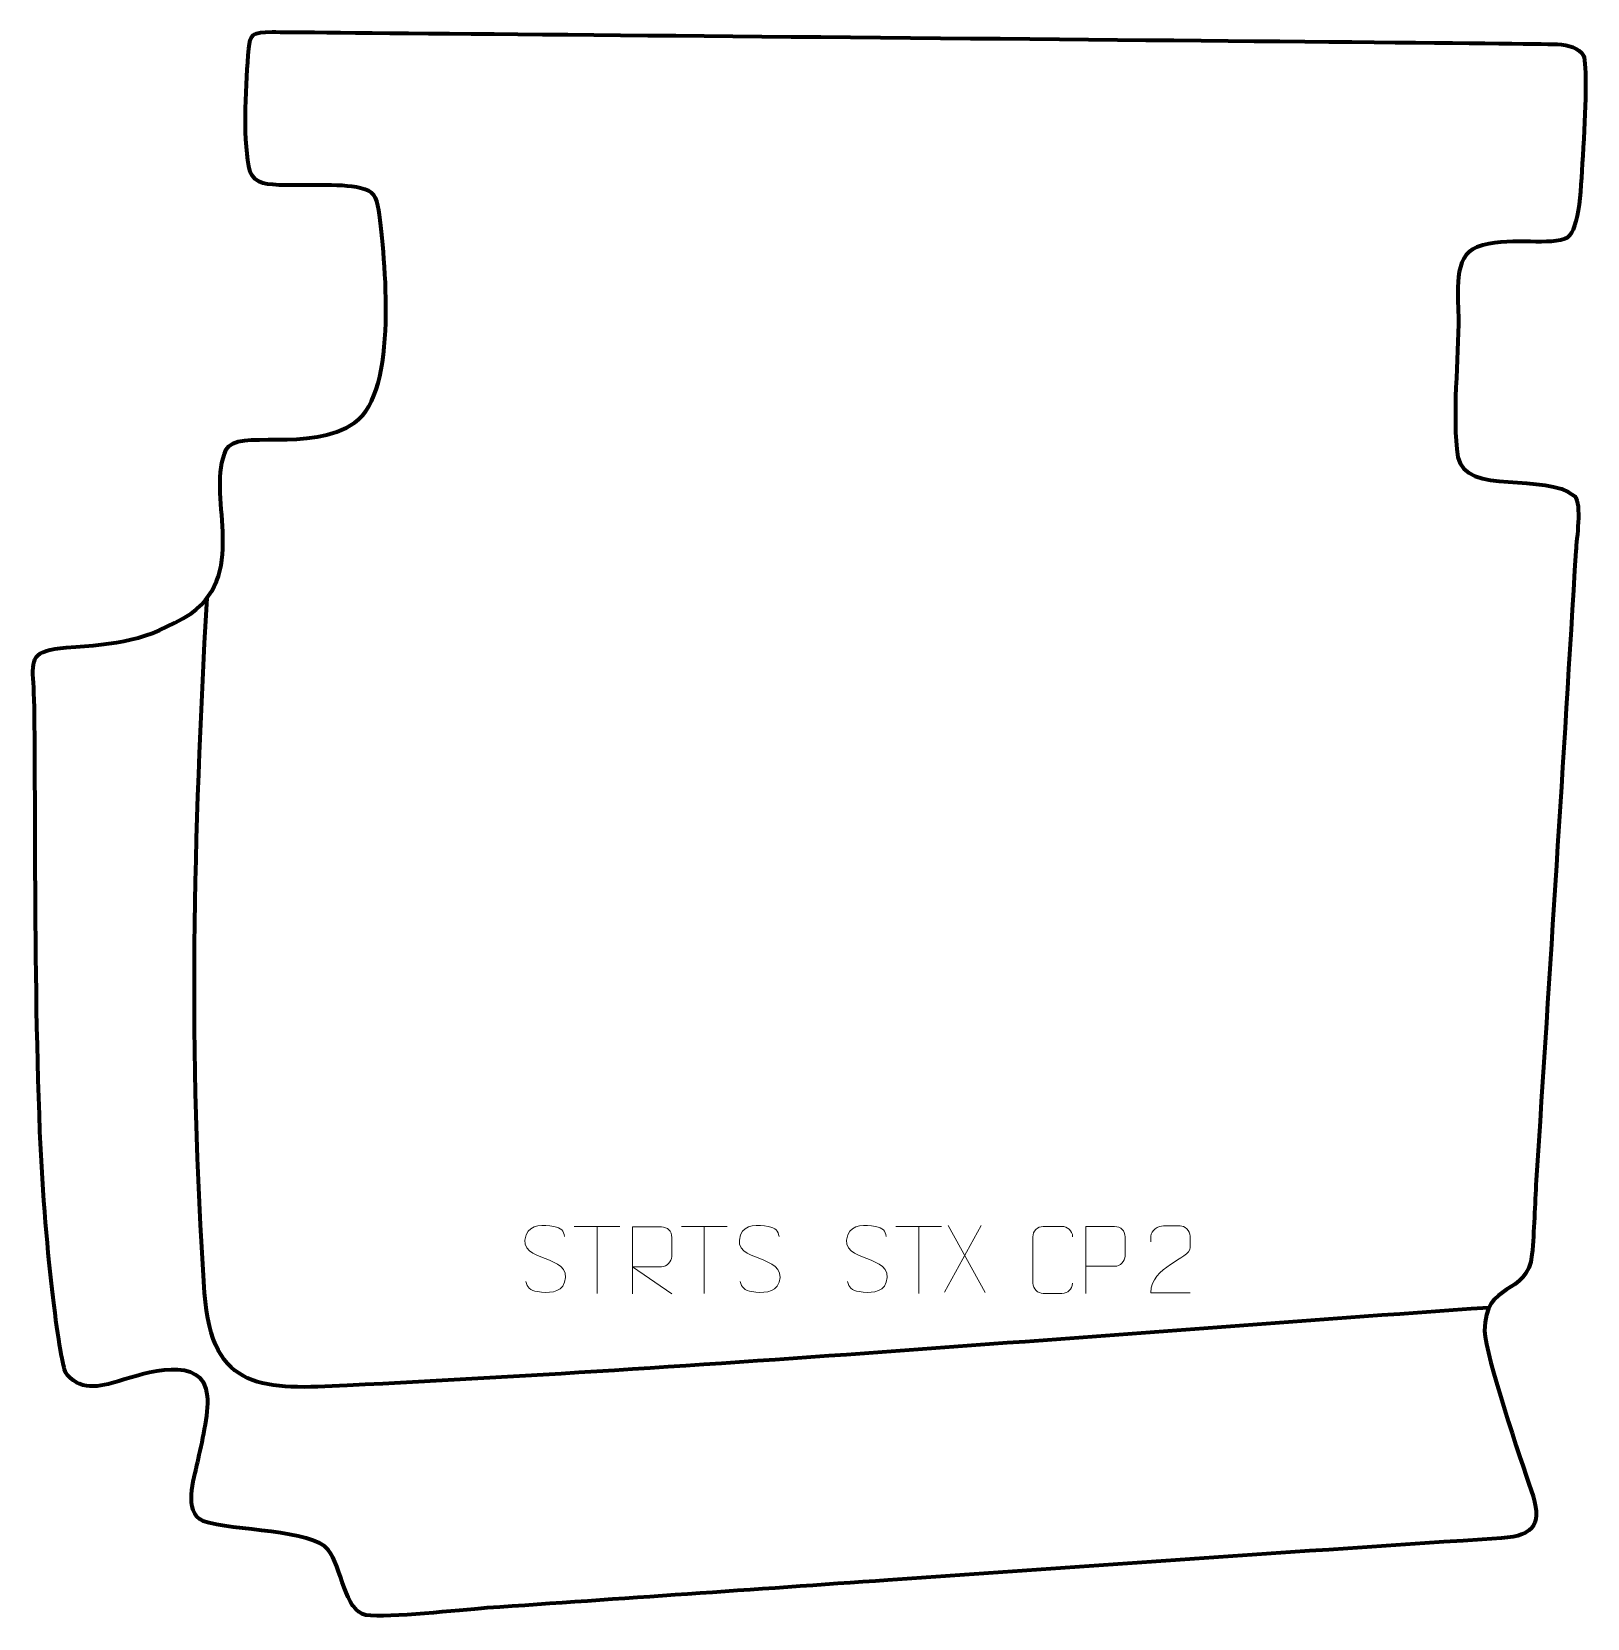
# Model space of a CAD drawing. Header units: millimetres. Extents: x -343 to 238, y -341 to 251.
import ezdxf

# ---------------------------------------------------------------- set-up
doc = ezdxf.new("R2010")
doc.units = ezdxf.units.MM
doc.header["$MEASUREMENT"] = 0
doc.layers.add('layer 2', color=7, linetype='Continuous')
doc.layers.add('layer 3', color=7, linetype='Continuous')

msp = doc.modelspace()

# ---------------------------------------------------------------- linework, layer by layer
at = {"layer": 'layer 2', "color": 140, "lineweight": 158}
msp.add_open_spline([(201.0439, -224.8425), (59.3649, -234.6411), (-83.2192, -246.9589), (-224.8707, -253.8559), (-224.8707, -253.8559), (-255.566, -255.3812), (-275.5571, -256.4992), (-278.0699, -219.3114), (-278.0699, -219.3114), (-284.2687, -127.5746), (-282.1366, -50.6764), (-277.188, 39.9323)], degree=3, knots=[0, 0, 0, 0, 0.25, 0.25, 0.25, 0.25, 0.5, 0.5, 0.5, 0.5, 1, 1, 1, 1], dxfattribs=at)
at = {"layer": 'layer 3', "color": 242, "lineweight": 158}
msp.add_open_spline([(-280.6769, -282.3526), (-282.0783, -288.8386), (-286.0596, -300.7816), (-278.6698, -304.4978), (-278.6698, -304.4978), (-267.2968, -308.1802), (-237.9906, -307.6106), (-231.9978, -315.1467), (-231.9978, -315.1467), (-226.9958, -321.4369), (-225.7156, -338.1639), (-217.998, -339.5106), (-217.998, -339.5106), (-208.6835, -340.703), (-183.8857, -337.649), (-172.6664, -336.8699), (-172.6664, -336.8699), (-122.835, -333.4096), (-73.0036, -329.9499), (-23.1722, -326.4902), (-23.1722, -326.4902), (53.1178, -321.1941), (129.4024, -315.8007), (205.713, -310.8133), (205.713, -310.8133), (218.6191, -309.9698), (220.9238, -305.1498), (216.8257, -292.9978), (216.8257, -292.9978), (212.876, -281.3997), (199.9867, -243.4635), (199.4385, -233.4521), (199.4385, -233.4521), (199.3692, -214.4531), (215.5277, -220.963), (217.1272, -204.9568), (217.1272, -204.9568), (217.9924, -196.2995), (218.1302, -186.2018), (218.7084, -177.2766), (218.7084, -177.2766), (223.7917, -98.952), (228.7855, -20.7805), (233.4953, 57.5712), (233.4953, 57.5712), (233.7635, 62.0337), (235.7388, 74.7221), (233.1008, 78.0072), (233.1008, 78.0072), (221.9906, 87.1176), (192.4668, 78.0854), (189.4076, 92.5638), (189.4076, 92.5638), (187.2658, 108.0576), (189.7597, 128.8612), (189.6751, 145.2601), (189.6751, 145.2601), (189.6345, 153.1232), (187.5605, 167.6611), (196.5744, 170.8995), (196.5744, 170.8995), (208.0914, 175.0371), (221.6526, 171.2992), (229.3279, 173.927), (229.3279, 173.927), (234.5987, 175.7315), (235.2146, 190.1554), (236.0725, 204.8963), (236.0725, 204.8963), (237.0634, 221.924), (237.7585, 239.5965), (236.2923, 242.3148), (236.2923, 242.3148), (234.6678, 245.3266), (230.7204, 246.3098), (226.5911, 246.594), (226.5911, 246.594), (222.4618, 246.8782), (-252.9418, 251.1789), (-252.9418, 251.1789), (-252.9418, 251.1789), (-260.1598, 251.2564), (-261.119, 250.2164), (-261.5814, 244.945), (-261.5814, 244.945), (-262.675, 232.4751), (-263.7926, 212.6118), (-261.6025, 201.0734), (-261.6025, 201.0734), (-260.4373, 194.9346), (-256.6625, 194.3924), (-250.3183, 194.069), (-250.3183, 194.069), (-241.7605, 193.6328), (-227.8898, 194.827), (-219.8916, 192.9075), (-219.8916, 192.9075), (-215.0794, 191.7526), (-213.8138, 189.9004), (-213.1068, 184.6755), (-213.1068, 184.6755), (-210.7251, 166.7424), (-205.5735, 116.8686), (-222.0459, 105.4649), (-222.0459, 105.4649), (-239.0258, 93.7098), (-266.0731, 103.5256), (-270.0264, 95.3485), (-270.0264, 95.3485), (-277.8865, 79.0904), (-261.2241, 50.0712), (-283.1419, 34.2044), (-283.1419, 34.2044), (-300.0957, 23.8), (-310.4679, 22.8025), (-329.6803, 21.5338), (-329.6803, 21.5338), (-342.5882, 20.4208), (-342.5587, 17.2534), (-341.9362, 8.3313), (-341.9362, 8.3313), (-340.7647, -8.4588), (-342.2097, -91.9401), (-339.5065, -159.0377), (-339.5065, -159.0377), (-337.5691, -207.1272), (-331.5877, -246.2877), (-329.9694, -248.8327), (-329.9694, -248.8327), (-325.3406, -256.1117), (-317.035, -254.4241), (-310.1393, -252.266), (-310.1393, -252.266), (-300.8163, -249.3483), (-278.3429, -241.9041), (-276.9881, -257.8614), (-276.9881, -257.8614), (-276.4238, -264.5088), (-279.2215, -275.6961), (-280.6769, -282.3526)], degree=3, knots=[0, 0, 0, 0, 0.02777778, 0.02777778, 0.02777778, 0.02777778, 0.05555556, 0.05555556, 0.05555556, 0.05555556, 0.08333333, 0.08333333, 0.08333333, 0.08333333, 0.11111111, 0.11111111, 0.11111111, 0.11111111, 0.13888889, 0.13888889, 0.13888889, 0.13888889, 0.16666667, 0.16666667, 0.16666667, 0.16666667, 0.19444444, 0.19444444, 0.19444444, 0.19444444, 0.22222222, 0.22222222, 0.22222222, 0.22222222, 0.25, 0.25, 0.25, 0.25, 0.27777778, 0.27777778, 0.27777778, 0.27777778, 0.30555556, 0.30555556, 0.30555556, 0.30555556, 0.33333333, 0.33333333, 0.33333333, 0.33333333, 0.36111111, 0.36111111, 0.36111111, 0.36111111, 0.38888889, 0.38888889, 0.38888889, 0.38888889, 0.41666667, 0.41666667, 0.41666667, 0.41666667, 0.44444444, 0.44444444, 0.44444444, 0.44444444, 0.47222222, 0.47222222, 0.47222222, 0.47222222, 0.5, 0.5, 0.5, 0.5, 0.52777778, 0.52777778, 0.52777778, 0.52777778, 0.55555556, 0.55555556, 0.55555556, 0.55555556, 0.58333333, 0.58333333, 0.58333333, 0.58333333, 0.61111111, 0.61111111, 0.61111111, 0.61111111, 0.63888889, 0.63888889, 0.63888889, 0.63888889, 0.66666667, 0.66666667, 0.66666667, 0.66666667, 0.69444444, 0.69444444, 0.69444444, 0.69444444, 0.72222222, 0.72222222, 0.72222222, 0.72222222, 0.75, 0.75, 0.75, 0.75, 0.77777778, 0.77777778, 0.77777778, 0.77777778, 0.80555556, 0.80555556, 0.80555556, 0.80555556, 0.83333333, 0.83333333, 0.83333333, 0.83333333, 0.86111111, 0.86111111, 0.86111111, 0.86111111, 0.88888889, 0.88888889, 0.88888889, 0.88888889, 0.91666667, 0.91666667, 0.91666667, 0.91666667, 0.94444444, 0.94444444, 0.94444444, 0.94444444, 1, 1, 1, 1], dxfattribs=at)
at = {"layer": 'layer 3', "color": 250, "lineweight": 9}
for points, knots in [([(-150.9979, -206.4595), (-155.2462, -204.9891), (-160.1543, -203.1933), (-158.1492, -197.673), (-158.1492, -197.673), (-156.6457, -193.5331), (-151.4321, -193.9216), (-147.8285, -194.5227), (-147.8285, -194.5227), (-144.9679, -194.9999), (-144.1032, -196.2131), (-143.7926, -198.2972)], [0, 0, 0, 0, 0.25, 0.25, 0.25, 0.25, 0.5, 0.5, 0.5, 0.5, 1, 1, 1, 1]), ([(-118.4654, -219.6367), (-118.4654, -219.6367), (-118.4654, -194.6832), (-118.4654, -194.6832), (-118.4654, -194.6832), (-114.8706, -194.6832), (-111.2751, -194.6832), (-107.6799, -194.6832), (-107.6799, -194.6832), (-105.3546, -194.7209), (-103.7973, -196.2109), (-103.8014, -198.5773), (-103.8014, -198.5773), (-103.8018, -200.6128), (-103.8018, -203.6722), (-103.8014, -205.7082), (-103.8014, -205.7082), (-103.8079, -207.5837), (-105.6202, -209.5255), (-107.6297, -209.5446), (-107.6297, -209.5446), (-107.6297, -209.5446), (-118.4654, -209.5446), (-118.4654, -209.5446), (-118.4654, -209.5446), (-118.4654, -209.5446), (-103.8107, -219.6367), (-103.8107, -219.6367)], [0, 0, 0, 0, 0.125, 0.125, 0.125, 0.125, 0.25, 0.25, 0.25, 0.25, 0.375, 0.375, 0.375, 0.375, 0.5, 0.5, 0.5, 0.5, 0.625, 0.625, 0.625, 0.625, 0.75, 0.75, 0.75, 0.75, 1, 1, 1, 1]), ([(-70.9979, -206.4595), (-75.2462, -204.9891), (-80.1543, -203.1933), (-78.1492, -197.673), (-78.1492, -197.673), (-76.6457, -193.5331), (-71.4321, -193.9216), (-67.8285, -194.5227), (-67.8285, -194.5227), (-64.9679, -194.9999), (-64.1032, -196.2131), (-63.7926, -198.2972)], [0, 0, 0, 0, 0.25, 0.25, 0.25, 0.25, 0.5, 0.5, 0.5, 0.5, 1, 1, 1, 1]), ([(-30.9979, -206.4595), (-35.2462, -204.9891), (-40.1543, -203.1933), (-38.1492, -197.673), (-38.1492, -197.673), (-36.6457, -193.5331), (-31.4321, -193.9216), (-27.8285, -194.5227), (-27.8285, -194.5227), (-24.9679, -194.9999), (-24.1032, -196.2131), (-23.7926, -198.2972)], [0, 0, 0, 0, 0.25, 0.25, 0.25, 0.25, 0.5, 0.5, 0.5, 0.5, 1, 1, 1, 1]), ([(45.7487, -215.6636), (45.6089, -217.987), (43.9317, -219.4666), (41.784, -219.4774), (41.784, -219.4774), (39.4521, -219.477), (37.1202, -219.477), (34.7887, -219.4774), (34.7887, -219.4774), (32.8637, -219.5828), (30.8916, -217.6983), (30.9028, -215.681), (30.9028, -215.681), (30.9032, -209.9109), (30.9032, -204.1412), (30.9028, -198.3719), (30.9028, -198.3719), (30.907, -196.2338), (32.6537, -194.5146), (34.8061, -194.5281), (34.8061, -194.5281), (37.1318, -194.5281), (39.4579, -194.5281), (41.784, -194.5281), (41.784, -194.5281), (43.7306, -194.4926), (45.722, -195.9841), (45.7487, -198.4217)], [0, 0, 0, 0, 0.125, 0.125, 0.125, 0.125, 0.25, 0.25, 0.25, 0.25, 0.375, 0.375, 0.375, 0.375, 0.5, 0.5, 0.5, 0.5, 0.625, 0.625, 0.625, 0.625, 0.75, 0.75, 0.75, 0.75, 1, 1, 1, 1]), ([(50.6471, -219.4814), (50.6471, -219.4814), (50.6471, -194.5278), (50.6471, -194.5278), (50.6471, -194.5278), (54.2421, -194.5278), (57.8374, -194.5278), (61.4328, -194.5278), (61.4328, -194.5278), (63.758, -194.5657), (65.3154, -196.0558), (65.3112, -198.4219), (65.3112, -198.4219), (65.3108, -200.4576), (65.3108, -203.5169), (65.3112, -205.5529), (65.3112, -205.5529), (65.3047, -207.4283), (63.4925, -209.3702), (61.4829, -209.3893), (61.4829, -209.3893), (61.4829, -209.3893), (50.6471, -209.3893), (50.6471, -209.3893)], [0, 0, 0, 0, 0.14285714, 0.14285714, 0.14285714, 0.14285714, 0.28571429, 0.28571429, 0.28571429, 0.28571429, 0.42857143, 0.42857143, 0.42857143, 0.42857143, 0.57142857, 0.57142857, 0.57142857, 0.57142857, 0.71428571, 0.71428571, 0.71428571, 0.71428571, 1, 1, 1, 1]), ([(89.6291, -219.2511), (84.7147, -219.2508), (79.8003, -219.2508), (74.8862, -219.2511), (74.8862, -219.2511), (74.8862, -209.3188), (89.5372, -206.6776), (89.6291, -202.3673), (89.6291, -202.3673), (89.6288, -200.9432), (89.6288, -199.5195), (89.6291, -198.0962), (89.6291, -198.0962), (89.6122, -196.0191), (87.4894, -194.2943), (85.8184, -194.277), (85.8184, -194.277), (83.7452, -194.2774), (81.6723, -194.2774), (79.5999, -194.277), (79.5999, -194.277), (77.7778, -194.2605), (74.9531, -196.0526), (74.8862, -198.1462), (74.8862, -198.1462), (74.8862, -198.1462), (74.8862, -200.201), (74.8862, -200.201)], [0, 0, 0, 0, 0.125, 0.125, 0.125, 0.125, 0.25, 0.25, 0.25, 0.25, 0.375, 0.375, 0.375, 0.375, 0.5, 0.5, 0.5, 0.5, 0.625, 0.625, 0.625, 0.625, 0.75, 0.75, 0.75, 0.75, 1, 1, 1, 1]), ([(-150.9979, -206.4596), (-146.9793, -208.1063), (-141.9498, -209.9946), (-143.7838, -215.3549), (-143.7838, -215.3549), (-145.2436, -219.6213), (-150.1544, -219.3646), (-153.8805, -218.8099), (-153.8805, -218.8099), (-156.6305, -218.4001), (-157.8514, -217.1866), (-158.2294, -215.0744)], [0, 0, 0, 0, 0.25, 0.25, 0.25, 0.25, 0.5, 0.5, 0.5, 0.5, 1, 1, 1, 1]), ([(-70.9979, -206.4596), (-66.9793, -208.1063), (-61.9498, -209.9946), (-63.7838, -215.3549), (-63.7838, -215.3549), (-65.2436, -219.6213), (-70.1544, -219.3646), (-73.8805, -218.8099), (-73.8805, -218.8099), (-76.6305, -218.4001), (-77.8514, -217.1866), (-78.2294, -215.0744)], [0, 0, 0, 0, 0.25, 0.25, 0.25, 0.25, 0.5, 0.5, 0.5, 0.5, 1, 1, 1, 1]), ([(-30.9979, -206.4596), (-26.9793, -208.1063), (-21.9498, -209.9946), (-23.7838, -215.3549), (-23.7838, -215.3549), (-25.2436, -219.6213), (-30.1544, -219.3646), (-33.8805, -218.8099), (-33.8805, -218.8099), (-36.6305, -218.4001), (-37.8514, -217.1866), (-38.2294, -215.0744)], [0, 0, 0, 0, 0.25, 0.25, 0.25, 0.25, 0.5, 0.5, 0.5, 0.5, 1, 1, 1, 1])]:
    msp.add_open_spline(points, degree=3, knots=knots, dxfattribs=at)
for points in [[(-140.1679, -194.5513), (-140.1679, -194.5513), (-123.1807, -194.5513), (-123.1807, -194.5513)], [(-131.6741, -219.4813), (-131.6741, -219.4813), (-131.6741, -194.5278), (-131.6741, -194.5278)], [(-100.1679, -194.5513), (-100.1679, -194.5513), (-83.1807, -194.5513), (-83.1807, -194.5513)], [(-91.6741, -219.4813), (-91.6741, -219.4813), (-91.6741, -194.5278), (-91.6741, -194.5278)], [(-20.1679, -194.5513), (-20.1679, -194.5513), (-3.1807, -194.5513), (-3.1807, -194.5513)], [(-11.6741, -219.4813), (-11.6741, -219.4813), (-11.6741, -194.5278), (-11.6741, -194.5278)], [(11.636, -194.1682), (11.636, -194.1682), (-2.1046, -219.064), (-2.1046, -219.064)], [(-0.65, -194.1682), (-0.65, -194.1682), (13.0906, -219.1217), (13.0906, -219.1217)]]:
    msp.add_open_spline(points, degree=3, dxfattribs=at)

doc.saveas('drawing.dxf')
